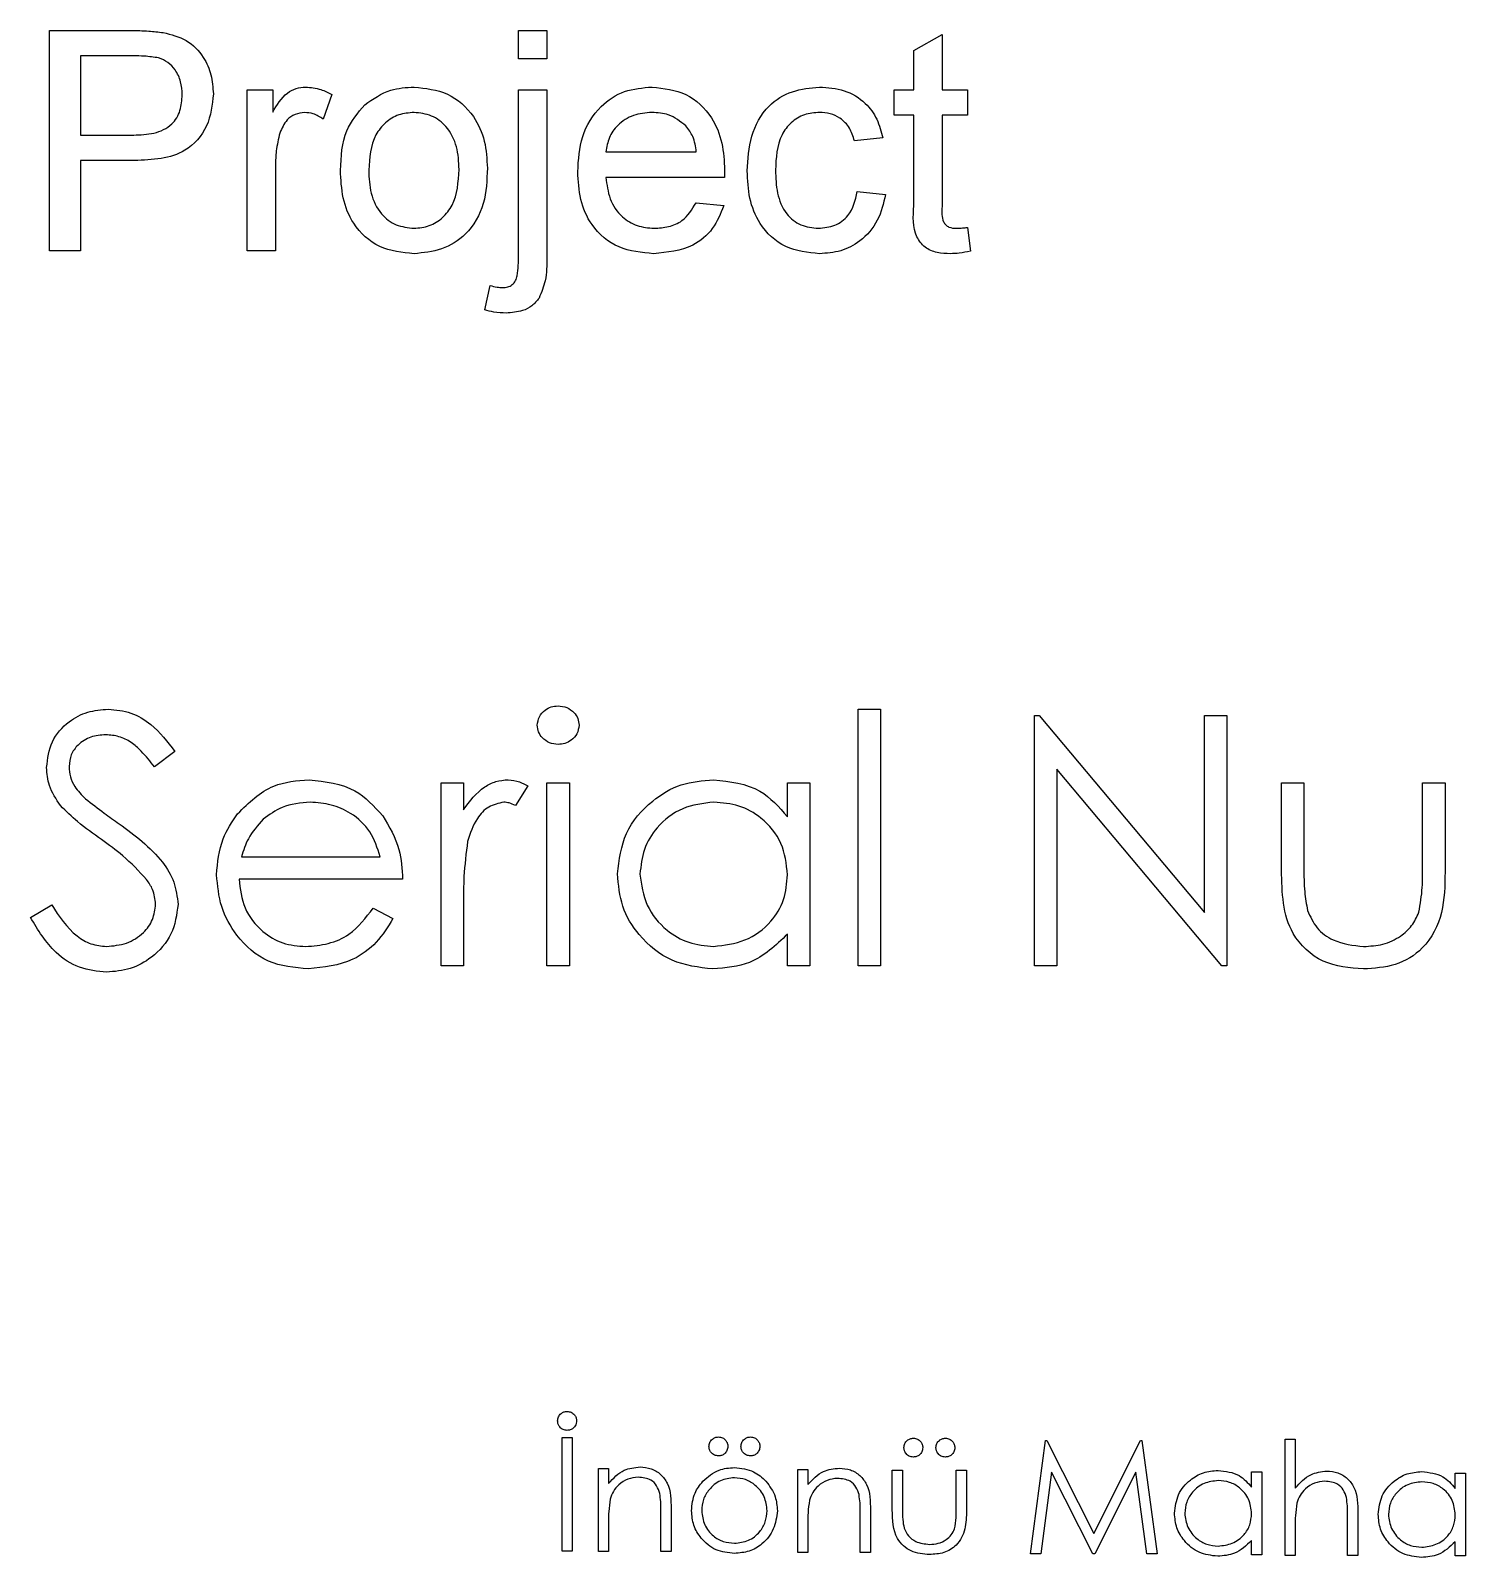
# Model space of a CAD drawing. Extents: x 75 to 2075, y 25 to 1460.
# Drawn here: x 592.03 to 618.8, y 1199.9 to 1228.38 of the extents above; entities that cross this region are included whole.
import ezdxf

# ---------------------------------------------------------------- set-up
doc = ezdxf.new("R2010")
doc.units = 0
doc.header["$LTSCALE"] = 5
doc.linetypes.add('SLD-KATı', pattern=[0])
doc.layers.get('0').update_dxf_attribs({"linetype": 'CONTINUOUS'})

msp = doc.modelspace()

# ---------------------------------------------------------------- linework, layer by layer
at = {"color": 7, "linetype": 'SLD-KATı'}
for p, q in [((592.389, 1228.376), (593.899, 1228.376)), ((592.389, 1224.267), (592.389, 1228.376)), ((601.138, 1228.376), (601.664, 1228.376)), ((601.138, 1227.849), (601.138, 1228.376)), ((601.664, 1228.376), (601.664, 1227.849)), ((608.51, 1228.001), (609.037, 1228.3)), ((609.037, 1228.3), (609.037, 1227.27)), ((608.51, 1227.27), (608.51, 1228.001)), ((593.95, 1227.902), (592.968, 1227.902)), ((592.968, 1227.902), (592.968, 1226.427)), ((601.664, 1227.849), (601.138, 1227.849)), ((596.077, 1227.27), (596.551, 1227.27)), ((596.077, 1224.267), (596.077, 1227.27)), ((596.551, 1227.27), (596.551, 1226.851)), ((597.657, 1227.182), (597.493, 1226.725)), ((601.138, 1227.27), (601.664, 1227.27)), ((601.138, 1224.187), (601.138, 1227.27)), ((601.664, 1227.27), (601.664, 1224.148)), ((608.141, 1227.27), (608.51, 1227.27)), ((608.141, 1226.796), (608.141, 1227.27)), ((609.037, 1227.27), (609.511, 1227.27)), ((609.511, 1227.27), (609.511, 1226.796)), ((608.51, 1226.796), (608.141, 1226.796)), ((608.51, 1225.111), (608.51, 1226.796)), ((609.037, 1226.796), (609.037, 1225.092)), ((609.511, 1226.796), (609.037, 1226.796)), ((592.968, 1226.427), (593.959, 1226.427)), ((607.93, 1226.374), (607.404, 1226.322)), ((602.768, 1226.111), (604.453, 1226.111)), ((592.968, 1225.953), (592.968, 1224.267)), ((593.975, 1225.953), (592.968, 1225.953)), ((596.604, 1225.862), (596.604, 1224.267)), ((604.978, 1225.637), (602.768, 1225.637)), ((604.448, 1225.163), (604.964, 1225.11)), ((607.456, 1225.373), (607.983, 1225.321)), ((609.511, 1224.702), (609.564, 1224.259)), ((592.968, 1224.267), (592.389, 1224.267)), ((596.604, 1224.267), (596.077, 1224.267)), ((600.505, 1223.165), (600.607, 1223.62)), ((607.47, 1215.72), (607.889, 1215.72)), ((607.47, 1210.934), (607.47, 1215.72)), ((607.889, 1215.72), (607.889, 1210.934)), ((610.761, 1215.6), (610.849, 1215.6)), ((610.761, 1210.934), (610.761, 1215.6)), ((610.849, 1215.6), (613.932, 1211.927)), ((613.932, 1215.6), (614.351, 1215.6)), ((613.932, 1211.927), (613.932, 1215.6)), ((614.351, 1215.6), (614.351, 1210.934)), ((594.727, 1214.93), (594.348, 1214.643)), ((599.692, 1214.344), (600.111, 1214.344)), ((599.692, 1210.934), (599.692, 1214.344)), ((600.111, 1214.344), (600.111, 1213.842)), ((601.667, 1214.344), (602.086, 1214.344)), ((601.667, 1210.934), (601.667, 1214.344)), ((602.086, 1214.344), (602.086, 1210.934)), ((606.154, 1213.713), (606.154, 1214.344)), ((606.154, 1214.344), (606.573, 1214.344)), ((606.573, 1214.344), (606.573, 1210.934)), ((611.18, 1214.598), (611.18, 1210.934)), ((614.255, 1210.934), (611.18, 1214.598)), ((615.368, 1214.344), (615.787, 1214.344)), ((615.368, 1212.714), (615.368, 1214.344)), ((615.787, 1214.344), (615.787, 1212.762)), ((618, 1214.344), (618.419, 1214.344)), ((618, 1212.762), (618, 1214.344)), ((618.419, 1214.344), (618.419, 1212.684)), ((601.308, 1214.287), (601.078, 1213.924)), ((595.967, 1212.968), (598.556, 1212.968)), ((598.975, 1212.549), (595.923, 1212.549)), ((592.034, 1211.834), (592.429, 1212.07)), ((600.111, 1212.08), (600.111, 1210.934)), ((598.423, 1212.01), (598.795, 1211.815)), ((606.154, 1210.934), (606.154, 1211.523)), ((600.111, 1210.934), (599.692, 1210.934)), ((602.086, 1210.934), (601.667, 1210.934)), ((606.573, 1210.934), (606.154, 1210.934)), ((607.889, 1210.934), (607.47, 1210.934)), ((611.18, 1210.934), (610.761, 1210.934)), ((614.351, 1210.934), (614.255, 1210.934)), ((601.948, 1202.132), (602.137, 1202.132)), ((601.948, 1200.016), (601.948, 1202.132)), ((602.137, 1202.132), (602.137, 1200.016)), ((610.685, 1199.963), (610.965, 1202.08)), ((610.965, 1202.08), (610.992, 1202.08)), ((610.992, 1202.08), (611.866, 1200.343)), ((611.866, 1200.343), (612.738, 1202.08)), ((612.738, 1202.08), (612.765, 1202.08)), ((612.765, 1202.08), (613.046, 1199.963)), ((615.434, 1202.106), (615.624, 1202.106)), ((615.434, 1199.935), (615.434, 1202.106)), ((615.624, 1202.106), (615.624, 1201.19)), ((602.626, 1201.558), (602.816, 1201.558)), ((602.626, 1200.011), (602.626, 1201.558)), ((602.816, 1201.558), (602.816, 1201.279)), ((606.344, 1201.536), (606.534, 1201.536)), ((606.344, 1199.989), (606.344, 1201.536)), ((606.534, 1201.536), (606.534, 1201.257)), ((608.107, 1201.525), (608.297, 1201.525)), ((608.107, 1200.786), (608.107, 1201.525)), ((608.297, 1201.525), (608.297, 1200.808)), ((609.301, 1201.525), (609.491, 1201.525)), ((609.301, 1200.808), (609.301, 1201.525)), ((609.491, 1201.525), (609.491, 1200.772)), ((611.079, 1201.49), (610.877, 1199.963)), ((611.846, 1199.963), (611.079, 1201.49)), ((612.653, 1201.486), (611.889, 1199.963)), ((612.855, 1199.963), (612.653, 1201.486)), ((614.81, 1201.208), (614.81, 1201.494)), ((614.81, 1201.494), (615, 1201.494)), ((615, 1201.494), (615, 1199.947)), ((618.609, 1201.185), (618.609, 1201.472)), ((618.609, 1201.472), (618.799, 1201.472)), ((618.799, 1201.472), (618.799, 1199.925)), ((603.793, 1200.011), (603.793, 1200.739)), ((603.983, 1200.801), (603.983, 1200.011)), ((607.51, 1199.989), (607.51, 1200.717)), ((607.7, 1200.779), (607.7, 1199.989)), ((616.601, 1199.935), (616.601, 1200.663)), ((616.791, 1200.725), (616.791, 1199.935)), ((602.816, 1200.571), (602.816, 1200.011)), ((606.534, 1200.549), (606.534, 1199.989)), ((615.624, 1200.495), (615.624, 1199.935)), ((614.81, 1199.947), (614.81, 1200.215)), ((618.609, 1199.925), (618.609, 1200.192)), ((602.137, 1200.016), (601.948, 1200.016)), ((602.816, 1200.011), (602.626, 1200.011)), ((603.983, 1200.011), (603.793, 1200.011)), ((606.534, 1199.989), (606.344, 1199.989)), ((607.7, 1199.989), (607.51, 1199.989)), ((610.877, 1199.963), (610.685, 1199.963)), ((611.889, 1199.963), (611.846, 1199.963)), ((613.046, 1199.963), (612.855, 1199.963)), ((615, 1199.947), (614.81, 1199.947)), ((615.624, 1199.935), (615.434, 1199.935)), ((616.791, 1199.935), (616.601, 1199.935)), ((618.799, 1199.925), (618.609, 1199.925))]:
    msp.add_line(p, q, dxfattribs=at)
for points, knots in [([(593.899, 1228.376), (594.013, 1228.376), (594.217, 1228.375), (594.419, 1228.349), (594.508, 1228.338)], [0, 0, 0, 0, 0.560104, 1, 1, 1, 1]), ([(594.508, 1228.338), (594.657, 1228.301), (594.954, 1228.229), (595.26, 1227.913), (595.419, 1227.553), (595.436, 1227.314), (595.444, 1227.195)], [0, 0, 0, 0, 0.280017, 0.558924, 0.77939, 1, 1, 1, 1]), ([(594.423, 1227.866), (594.335, 1227.879), (594.178, 1227.903), (594.019, 1227.902), (593.95, 1227.902)], [0, 0, 0, 0, 0.559581, 1, 1, 1, 1]), ([(594.865, 1227.178), (594.86, 1227.261), (594.849, 1227.425), (594.748, 1227.634), (594.603, 1227.793), (594.483, 1227.841), (594.423, 1227.866)], [0, 0, 0, 0, 0.280284, 0.560093, 0.780158, 1, 1, 1, 1]), ([(593.959, 1226.427), (594.085, 1226.431), (594.336, 1226.44), (594.674, 1226.589), (594.845, 1226.881), (594.858, 1227.079), (594.865, 1227.178)], [0, 0, 0, 0, 0.281402, 0.559756, 0.779373, 1, 1, 1, 1]), ([(595.444, 1227.195), (595.423, 1226.989), (595.379, 1226.579), (594.855, 1225.986), (594.309, 1225.965), (593.975, 1225.953)], [0, 0, 0, 0, 0.280762, 0.559711, 1, 1, 1, 1]), ([(596.551, 1226.851), (596.63, 1226.985), (596.739, 1227.171), (596.984, 1227.306), (597.104, 1227.317), (597.164, 1227.323)], [0, 0, 0, 0, 0.559597, 0.77976, 1, 1, 1, 1]), ([(597.164, 1227.323), (597.261, 1227.313), (597.435, 1227.296), (597.589, 1227.217), (597.657, 1227.182)], [0, 0, 0, 0, 0.559561, 1, 1, 1, 1]), ([(598.267, 1226.992), (598.423, 1227.1), (598.702, 1227.294), (599.038, 1227.314), (599.187, 1227.323)], [0, 0, 0, 0, 0.559027, 1, 1, 1, 1]), ([(599.187, 1227.323), (599.403, 1227.299), (599.834, 1227.252), (600.304, 1226.83), (600.528, 1226.317), (600.546, 1225.979), (600.555, 1225.81)], [0, 0, 0, 0, 0.279556, 0.558594, 0.778992, 1, 1, 1, 1]), ([(602.241, 1225.743), (602.254, 1225.966), (602.28, 1226.41), (602.612, 1226.958), (603.104, 1227.278), (603.454, 1227.308), (603.629, 1227.323)], [0, 0, 0, 0, 0.280761, 0.55978, 0.779666, 1, 1, 1, 1]), ([(603.629, 1227.323), (603.847, 1227.297), (604.282, 1227.247), (604.746, 1226.807), (604.954, 1226.283), (604.972, 1225.942), (604.98, 1225.772)], [0, 0, 0, 0, 0.2793645, 0.5583877, 0.7788706, 1, 1, 1, 1]), ([(605.402, 1225.757), (605.415, 1225.975), (605.442, 1226.41), (605.738, 1226.971), (606.236, 1227.272), (606.578, 1227.306), (606.749, 1227.323)], [0, 0, 0, 0, 0.280838, 0.559673, 0.779578, 1, 1, 1, 1]), ([(606.749, 1227.323), (606.905, 1227.312), (607.217, 1227.291), (607.601, 1227.059), (607.84, 1226.73), (607.9, 1226.493), (607.93, 1226.374)], [0, 0, 0, 0, 0.280274, 0.559445, 0.779542, 1, 1, 1, 1]), ([(597.815, 1225.768), (597.827, 1226.026), (597.848, 1226.486), (598.139, 1226.838), (598.267, 1226.992)], [0, 0, 0, 0, 0.560975, 1, 1, 1, 1]), ([(597.144, 1226.848), (597.084, 1226.841), (596.964, 1226.826), (596.783, 1226.695), (596.722, 1226.551), (596.685, 1226.464)], [0, 0, 0, 0, 0.280319, 0.56091, 1, 1, 1, 1]), ([(597.493, 1226.725), (597.432, 1226.763), (597.325, 1226.832), (597.199, 1226.843), (597.144, 1226.848)], [0, 0, 0, 0, 0.560103, 1, 1, 1, 1]), ([(599.187, 1226.848), (599.09, 1226.84), (598.897, 1226.823), (598.645, 1226.667), (598.379, 1226.333), (598.357, 1226.002), (598.342, 1225.77)], [0, 0, 0, 0, 0.1871364, 0.3740149, 0.5610942, 1, 1, 1, 1]), ([(600.028, 1225.786), (600.022, 1225.929), (600.009, 1226.214), (599.823, 1226.578), (599.524, 1226.812), (599.299, 1226.836), (599.187, 1226.848)], [0, 0, 0, 0, 0.281053, 0.560319, 0.78017, 1, 1, 1, 1]), ([(603.626, 1226.848), (603.508, 1226.839), (603.274, 1226.819), (602.99, 1226.636), (602.81, 1226.386), (602.782, 1226.203), (602.768, 1226.111)], [0, 0, 0, 0, 0.280193, 0.559717, 0.779632, 1, 1, 1, 1]), ([(604.26, 1226.596), (604.155, 1226.679), (603.968, 1226.828), (603.731, 1226.842), (603.626, 1226.848)], [0, 0, 0, 0, 0.558507, 1, 1, 1, 1]), ([(604.453, 1226.111), (604.44, 1226.211), (604.415, 1226.39), (604.307, 1226.533), (604.26, 1226.596)], [0, 0, 0, 0, 0.560737, 1, 1, 1, 1]), ([(606.753, 1226.848), (606.656, 1226.841), (606.464, 1226.825), (606.212, 1226.671), (605.956, 1226.331), (605.94, 1226.002), (605.929, 1225.771)], [0, 0, 0, 0, 0.1870902, 0.3738838, 0.560745, 1, 1, 1, 1]), ([(607.404, 1226.322), (607.377, 1226.403), (607.325, 1226.566), (607.154, 1226.741), (606.953, 1226.836), (606.82, 1226.844), (606.753, 1226.848)], [0, 0, 0, 0, 0.280217, 0.559481, 0.779641, 1, 1, 1, 1]), ([(596.685, 1226.464), (596.658, 1226.353), (596.61, 1226.155), (596.606, 1225.952), (596.604, 1225.862)], [0, 0, 0, 0, 0.559886, 1, 1, 1, 1]), ([(599.187, 1224.214), (598.966, 1224.238), (598.526, 1224.284), (598.048, 1224.72), (597.84, 1225.252), (597.824, 1225.596), (597.815, 1225.768)], [0, 0, 0, 0, 0.279616, 0.558376, 0.778869, 1, 1, 1, 1]), ([(598.342, 1225.77), (598.348, 1225.625), (598.361, 1225.336), (598.538, 1224.961), (598.845, 1224.725), (599.073, 1224.701), (599.187, 1224.688)], [0, 0, 0, 0, 0.2811133, 0.5603759, 0.7801619, 1, 1, 1, 1]), ([(600.555, 1225.81), (600.547, 1225.586), (600.533, 1225.14), (600.212, 1224.578), (599.711, 1224.267), (599.362, 1224.232), (599.187, 1224.214)], [0, 0, 0, 0, 0.281019, 0.559511, 0.7796, 1, 1, 1, 1]), ([(599.187, 1224.688), (599.284, 1224.697), (599.479, 1224.714), (599.73, 1224.877), (599.994, 1225.217), (600.014, 1225.551), (600.028, 1225.786)], [0, 0, 0, 0, 0.187047, 0.373935, 0.560987, 1, 1, 1, 1]), ([(603.657, 1224.214), (603.434, 1224.234), (602.991, 1224.274), (602.495, 1224.694), (602.268, 1225.223), (602.25, 1225.569), (602.241, 1225.743)], [0, 0, 0, 0, 0.279957, 0.558667, 0.778992, 1, 1, 1, 1]), ([(604.98, 1225.772), (604.98, 1225.746), (604.979, 1225.701), (604.978, 1225.656), (604.978, 1225.637)], [0, 0, 0, 0, 0.5599432, 1, 1, 1, 1]), ([(606.75, 1224.214), (606.532, 1224.237), (606.096, 1224.282), (605.629, 1224.721), (605.426, 1225.246), (605.41, 1225.586), (605.402, 1225.757)], [0, 0, 0, 0, 0.279593, 0.55834, 0.778841, 1, 1, 1, 1]), ([(605.929, 1225.771), (605.934, 1225.628), (605.944, 1225.344), (606.093, 1224.962), (606.394, 1224.723), (606.619, 1224.7), (606.732, 1224.688)], [0, 0, 0, 0, 0.2812667, 0.5605283, 0.7801166, 1, 1, 1, 1]), ([(602.768, 1225.637), (602.784, 1225.501), (602.816, 1225.229), (603.036, 1224.904), (603.343, 1224.715), (603.557, 1224.697), (603.665, 1224.688)], [0, 0, 0, 0, 0.2806173, 0.5596865, 0.7796557, 1, 1, 1, 1]), ([(603.665, 1224.688), (603.756, 1224.694), (603.937, 1224.704), (604.248, 1224.834), (604.372, 1225.038), (604.448, 1225.163)], [0, 0, 0, 0, 0.281281, 0.561904, 1, 1, 1, 1]), ([(606.732, 1224.688), (606.835, 1224.698), (607.041, 1224.718), (607.355, 1224.949), (607.418, 1225.212), (607.456, 1225.373)], [0, 0, 0, 0, 0.28089, 0.560896, 1, 1, 1, 1]), ([(607.983, 1225.321), (607.944, 1225.154), (607.867, 1224.821), (607.546, 1224.451), (607.152, 1224.243), (606.884, 1224.224), (606.75, 1224.214)], [0, 0, 0, 0, 0.280184, 0.559498, 0.779582, 1, 1, 1, 1]), ([(604.964, 1225.11), (604.905, 1224.96), (604.786, 1224.661), (604.326, 1224.278), (603.91, 1224.238), (603.657, 1224.214)], [0, 0, 0, 0, 0.280614, 0.560833, 1, 1, 1, 1]), ([(609.192, 1224.214), (609.11, 1224.217), (608.944, 1224.223), (608.707, 1224.319), (608.479, 1224.62), (608.497, 1224.908), (608.51, 1225.111)], [0, 0, 0, 0, 0.187433, 0.373826, 0.55948, 1, 1, 1, 1]), ([(609.037, 1225.092), (609.03, 1224.993), (609.022, 1224.869), (609.104, 1224.749), (609.183, 1224.693), (609.256, 1224.69), (609.304, 1224.688)], [0, 0, 0, 0, 0.499584, 0.625254, 0.750345, 1, 1, 1, 1]), ([(609.304, 1224.688), (609.343, 1224.69), (609.412, 1224.692), (609.481, 1224.699), (609.511, 1224.702)], [0, 0, 0, 0, 0.559965, 1, 1, 1, 1]), ([(600.84, 1223.582), (600.872, 1223.584), (600.936, 1223.588), (601.025, 1223.632), (601.087, 1223.709), (601.134, 1223.898), (601.136, 1224.059), (601.138, 1224.187)], [0, 0, 0, 0, 0.125126, 0.249953, 0.374424, 0.499565, 1, 1, 1, 1]), ([(601.664, 1224.148), (601.665, 1224), (601.665, 1223.736), (601.564, 1223.493), (601.52, 1223.387)], [0, 0, 0, 0, 0.561408, 1, 1, 1, 1]), ([(609.564, 1224.259), (609.495, 1224.246), (609.372, 1224.221), (609.247, 1224.216), (609.192, 1224.214)], [0, 0, 0, 0, 0.560083, 1, 1, 1, 1]), ([(600.607, 1223.62), (600.65, 1223.609), (600.726, 1223.591), (600.805, 1223.585), (600.84, 1223.582)], [0, 0, 0, 0, 0.560119, 1, 1, 1, 1]), ([(600.905, 1223.108), (600.829, 1223.111), (600.694, 1223.116), (600.562, 1223.15), (600.505, 1223.165)], [0, 0, 0, 0, 0.559885, 1, 1, 1, 1]), ([(601.52, 1223.387), (601.478, 1223.335), (601.395, 1223.233), (601.178, 1223.126), (601.009, 1223.115), (600.905, 1223.108)], [0, 0, 0, 0, 0.280148, 0.560138, 1, 1, 1, 1]), ([(601.487, 1215.419), (601.495, 1215.474), (601.51, 1215.584), (601.62, 1215.7), (601.744, 1215.769), (601.831, 1215.776), (601.874, 1215.78)], [0, 0, 0, 0, 0.279284, 0.558894, 0.779443, 1, 1, 1, 1]), ([(601.874, 1215.78), (601.93, 1215.774), (602.041, 1215.763), (602.168, 1215.669), (602.251, 1215.549), (602.261, 1215.462), (602.265, 1215.419)], [0, 0, 0, 0, 0.279866, 0.559883, 0.779936, 1, 1, 1, 1]), ([(592.334, 1214.631), (592.354, 1214.796), (592.394, 1215.128), (592.713, 1215.487), (593.094, 1215.687), (593.354, 1215.709), (593.483, 1215.72)], [0, 0, 0, 0, 0.279568, 0.558813, 0.779382, 1, 1, 1, 1]), ([(593.483, 1215.72), (593.627, 1215.706), (593.914, 1215.678), (594.364, 1215.403), (594.589, 1215.11), (594.727, 1214.93)], [0, 0, 0, 0, 0.2797481, 0.5594988, 1, 1, 1, 1]), ([(593.437, 1215.241), (593.342, 1215.234), (593.153, 1215.219), (592.925, 1215.074), (592.775, 1214.874), (592.76, 1214.725), (592.752, 1214.65)], [0, 0, 0, 0, 0.280283, 0.559932, 0.779947, 1, 1, 1, 1]), ([(594.348, 1214.643), (594.267, 1214.743), (594.135, 1214.909), (593.916, 1215.108), (593.687, 1215.222), (593.52, 1215.235), (593.437, 1215.241)], [0, 0, 0, 0, 0.340421, 0.560474, 0.780179, 1, 1, 1, 1]), ([(601.874, 1215.062), (601.82, 1215.068), (601.71, 1215.079), (601.584, 1215.173), (601.502, 1215.29), (601.492, 1215.376), (601.487, 1215.419)], [0, 0, 0, 0, 0.279794, 0.559677, 0.77996, 1, 1, 1, 1]), ([(602.265, 1215.419), (602.257, 1215.364), (602.241, 1215.254), (602.129, 1215.14), (602.004, 1215.071), (601.918, 1215.065), (601.874, 1215.062)], [0, 0, 0, 0, 0.279134, 0.558878, 0.779367, 1, 1, 1, 1]), ([(592.594, 1213.92), (592.512, 1214.041), (592.365, 1214.258), (592.343, 1214.517), (592.334, 1214.631)], [0, 0, 0, 0, 0.559864, 1, 1, 1, 1]), ([(592.752, 1214.65), (592.758, 1214.585), (592.769, 1214.455), (592.87, 1214.24), (592.988, 1214.121), (593.06, 1214.047)], [0, 0, 0, 0, 0.279938, 0.559752, 1, 1, 1, 1]), ([(595.897, 1213.768), (596.106, 1213.974), (596.481, 1214.343), (597.001, 1214.385), (597.23, 1214.404)], [0, 0, 0, 0, 0.5585737, 1, 1, 1, 1]), ([(597.23, 1214.404), (597.533, 1214.369), (598.076, 1214.306), (598.442, 1213.908), (598.603, 1213.732)], [0, 0, 0, 0, 0.5589244, 1, 1, 1, 1]), ([(600.111, 1213.842), (600.228, 1214.002), (600.392, 1214.225), (600.712, 1214.383), (600.866, 1214.397), (600.943, 1214.404)], [0, 0, 0, 0, 0.558777, 0.779481, 1, 1, 1, 1]), ([(600.943, 1214.404), (601.016, 1214.395), (601.145, 1214.38), (601.258, 1214.315), (601.308, 1214.287)], [0, 0, 0, 0, 0.559231, 1, 1, 1, 1]), ([(602.983, 1212.648), (603.015, 1212.909), (603.08, 1213.432), (603.574, 1214.001), (604.158, 1214.351), (604.569, 1214.386), (604.774, 1214.404)], [0, 0, 0, 0, 0.279415, 0.559184, 0.779549, 1, 1, 1, 1]), ([(604.774, 1214.404), (605.082, 1214.369), (605.632, 1214.306), (605.994, 1213.894), (606.154, 1213.713)], [0, 0, 0, 0, 0.559071, 1, 1, 1, 1]), ([(593.06, 1214.047), (593.175, 1213.958), (593.381, 1213.798), (593.593, 1213.649), (593.687, 1213.583)], [0, 0, 0, 0, 0.5599068, 1, 1, 1, 1]), ([(593.359, 1213.286), (593.207, 1213.393), (592.935, 1213.585), (592.698, 1213.818), (592.594, 1213.92)], [0, 0, 0, 0, 0.560399, 1, 1, 1, 1]), ([(595.504, 1212.629), (595.525, 1212.861), (595.562, 1213.275), (595.795, 1213.617), (595.897, 1213.768)], [0, 0, 0, 0, 0.559437, 1, 1, 1, 1]), ([(597.252, 1213.985), (597.071, 1213.969), (596.747, 1213.941), (596.487, 1213.75), (596.373, 1213.665)], [0, 0, 0, 0, 0.55946, 1, 1, 1, 1]), ([(598.556, 1212.968), (598.505, 1213.129), (598.402, 1213.452), (598.044, 1213.776), (597.647, 1213.954), (597.383, 1213.974), (597.252, 1213.985)], [0, 0, 0, 0, 0.280143, 0.559196, 0.779599, 1, 1, 1, 1]), ([(600.864, 1213.985), (600.765, 1213.963), (600.567, 1213.92), (600.313, 1213.646), (600.234, 1213.4), (600.186, 1213.25)], [0, 0, 0, 0, 0.278327, 0.558748, 1, 1, 1, 1]), ([(601.078, 1213.924), (601.04, 1213.942), (600.971, 1213.974), (600.897, 1213.981), (600.864, 1213.985)], [0, 0, 0, 0, 0.560395, 1, 1, 1, 1]), ([(604.78, 1213.985), (604.58, 1213.962), (604.18, 1213.915), (603.726, 1213.559), (603.453, 1213.114), (603.419, 1212.8), (603.402, 1212.643)], [0, 0, 0, 0, 0.279766, 0.559294, 0.779727, 1, 1, 1, 1]), ([(606.154, 1212.631), (606.132, 1212.833), (606.087, 1213.238), (605.71, 1213.683), (605.256, 1213.947), (604.939, 1213.972), (604.78, 1213.985)], [0, 0, 0, 0, 0.279655, 0.559214, 0.779488, 1, 1, 1, 1]), ([(593.687, 1213.583), (593.98, 1213.366), (594.387, 1213.064), (594.734, 1212.503), (594.769, 1212.219), (594.787, 1212.077)], [0, 0, 0, 0, 0.560101, 0.780274, 1, 1, 1, 1]), ([(596.373, 1213.665), (596.271, 1213.55), (596.089, 1213.344), (596.004, 1213.083), (595.967, 1212.968)], [0, 0, 0, 0, 0.558789, 1, 1, 1, 1]), ([(598.603, 1213.732), (598.725, 1213.527), (598.942, 1213.16), (598.965, 1212.736), (598.975, 1212.549)], [0, 0, 0, 0, 0.558901, 1, 1, 1, 1]), ([(594.2, 1212.541), (594.057, 1212.695), (593.8, 1212.97), (593.494, 1213.189), (593.359, 1213.286)], [0, 0, 0, 0, 0.559519, 1, 1, 1, 1]), ([(600.186, 1213.25), (600.159, 1213.033), (600.109, 1212.644), (600.111, 1212.252), (600.111, 1212.08)], [0, 0, 0, 0, 0.559629, 1, 1, 1, 1]), ([(597.22, 1210.874), (596.96, 1210.897), (596.442, 1210.944), (595.885, 1211.441), (595.56, 1212.024), (595.523, 1212.428), (595.504, 1212.629)], [0, 0, 0, 0, 0.279885, 0.558866, 0.779468, 1, 1, 1, 1]), ([(604.761, 1210.874), (604.499, 1210.904), (603.975, 1210.966), (603.395, 1211.448), (603.036, 1212.03), (603.001, 1212.442), (602.983, 1212.648)], [0, 0, 0, 0, 0.279571, 0.55934, 0.779583, 1, 1, 1, 1]), ([(603.402, 1212.643), (603.43, 1212.444), (603.487, 1212.046), (603.854, 1211.601), (604.305, 1211.338), (604.619, 1211.308), (604.776, 1211.293)], [0, 0, 0, 0, 0.279423, 0.559151, 0.77957, 1, 1, 1, 1]), ([(604.776, 1211.293), (604.976, 1211.317), (605.376, 1211.365), (605.842, 1211.707), (606.113, 1212.158), (606.14, 1212.474), (606.154, 1212.631)], [0, 0, 0, 0, 0.279823, 0.559393, 0.779597, 1, 1, 1, 1]), ([(616.896, 1210.874), (616.637, 1210.894), (616.119, 1210.935), (615.394, 1211.617), (615.378, 1212.298), (615.368, 1212.714)], [0, 0, 0, 0, 0.280969, 0.559788, 1, 1, 1, 1]), ([(615.787, 1212.762), (615.786, 1212.612), (615.785, 1212.344), (615.832, 1212.081), (615.853, 1211.965)], [0, 0, 0, 0, 0.560368, 1, 1, 1, 1]), ([(618.419, 1212.684), (618.415, 1212.429), (618.408, 1211.922), (618.08, 1211.257), (617.496, 1210.911), (617.096, 1210.886), (616.896, 1210.874)], [0, 0, 0, 0, 0.281495, 0.559642, 0.779296, 1, 1, 1, 1]), ([(617.931, 1211.931), (617.957, 1212.085), (618.002, 1212.36), (618.001, 1212.639), (618, 1212.762)], [0, 0, 0, 0, 0.559386, 1, 1, 1, 1]), ([(594.368, 1212.083), (594.356, 1212.176), (594.336, 1212.343), (594.242, 1212.481), (594.2, 1212.541)], [0, 0, 0, 0, 0.559006, 1, 1, 1, 1]), ([(595.923, 1212.549), (595.945, 1212.364), (595.988, 1211.995), (596.318, 1211.577), (596.732, 1211.328), (597.022, 1211.304), (597.168, 1211.293)], [0, 0, 0, 0, 0.279969, 0.559355, 0.779522, 1, 1, 1, 1]), ([(592.429, 1212.07), (592.568, 1211.857), (592.761, 1211.56), (593.156, 1211.323), (593.354, 1211.303), (593.453, 1211.293)], [0, 0, 0, 0, 0.559324, 0.779783, 1, 1, 1, 1]), ([(593.453, 1211.293), (593.579, 1211.305), (593.83, 1211.33), (594.136, 1211.519), (594.331, 1211.788), (594.355, 1211.985), (594.368, 1212.083)], [0, 0, 0, 0, 0.280285, 0.560155, 0.780151, 1, 1, 1, 1]), ([(594.787, 1212.077), (594.76, 1211.886), (594.708, 1211.504), (594.335, 1211.097), (593.904, 1210.85), (593.604, 1210.826), (593.453, 1210.814)], [0, 0, 0, 0, 0.279166, 0.559071, 0.779445, 1, 1, 1, 1]), ([(593.453, 1210.814), (593.281, 1210.831), (592.936, 1210.866), (592.404, 1211.218), (592.174, 1211.6), (592.034, 1211.834)], [0, 0, 0, 0, 0.279877, 0.559662, 1, 1, 1, 1]), ([(597.168, 1211.293), (597.308, 1211.304), (597.59, 1211.328), (598.069, 1211.532), (598.289, 1211.829), (598.423, 1212.01)], [0, 0, 0, 0, 0.280536, 0.560972, 1, 1, 1, 1]), ([(598.795, 1211.815), (598.7, 1211.661), (598.51, 1211.352), (597.973, 1210.956), (597.505, 1210.905), (597.22, 1210.874)], [0, 0, 0, 0, 0.280928, 0.56141, 1, 1, 1, 1]), ([(615.853, 1211.965), (615.904, 1211.85), (616.007, 1211.622), (616.383, 1211.349), (616.704, 1211.314), (616.9, 1211.293)], [0, 0, 0, 0, 0.280126, 0.5605494, 1, 1, 1, 1]), ([(616.9, 1211.293), (617.021, 1211.3), (617.264, 1211.314), (617.574, 1211.46), (617.81, 1211.671), (617.891, 1211.844), (617.931, 1211.931)], [0, 0, 0, 0, 0.280276, 0.560014, 0.780089, 1, 1, 1, 1]), ([(606.154, 1211.523), (605.933, 1211.314), (605.538, 1210.938), (604.999, 1210.893), (604.761, 1210.874)], [0, 0, 0, 0, 0.55877, 1, 1, 1, 1]), ([(601.866, 1202.444), (601.869, 1202.47), (601.876, 1202.522), (601.924, 1202.58), (601.981, 1202.616), (602.022, 1202.619), (602.042, 1202.621)], [0, 0, 0, 0, 0.279543, 0.559215, 0.779531, 1, 1, 1, 1]), ([(602.042, 1202.268), (602.017, 1202.271), (601.965, 1202.278), (601.907, 1202.325), (601.872, 1202.383), (601.868, 1202.424), (601.866, 1202.444)], [0, 0, 0, 0, 0.2795966, 0.5592879, 0.7797174, 1, 1, 1, 1]), ([(602.042, 1202.621), (602.069, 1202.618), (602.121, 1202.612), (602.178, 1202.563), (602.214, 1202.506), (602.217, 1202.465), (602.219, 1202.444)], [0, 0, 0, 0, 0.279501, 0.559166, 0.779583, 1, 1, 1, 1]), ([(602.219, 1202.444), (602.216, 1202.418), (602.21, 1202.366), (602.161, 1202.309), (602.104, 1202.273), (602.063, 1202.27), (602.042, 1202.268)], [0, 0, 0, 0, 0.279531, 0.559346, 0.779641, 1, 1, 1, 1]), ([(604.688, 1201.968), (604.691, 1201.994), (604.698, 1202.046), (604.746, 1202.103), (604.803, 1202.139), (604.844, 1202.143), (604.865, 1202.145)], [0, 0, 0, 0, 0.279533, 0.559193, 0.77951, 1, 1, 1, 1]), ([(604.865, 1202.145), (604.891, 1202.142), (604.943, 1202.136), (605, 1202.087), (605.036, 1202.03), (605.039, 1201.989), (605.041, 1201.968)], [0, 0, 0, 0, 0.2794559, 0.5592081, 0.7794318, 1, 1, 1, 1]), ([(605.285, 1201.968), (605.288, 1201.994), (605.295, 1202.046), (605.343, 1202.103), (605.4, 1202.139), (605.441, 1202.143), (605.462, 1202.145)], [0, 0, 0, 0, 0.279535, 0.559199, 0.779508, 1, 1, 1, 1]), ([(605.462, 1202.145), (605.488, 1202.142), (605.54, 1202.136), (605.597, 1202.087), (605.633, 1202.03), (605.636, 1201.989), (605.638, 1201.968)], [0, 0, 0, 0, 0.2794638, 0.559213, 0.7794342, 1, 1, 1, 1]), ([(608.325, 1201.946), (608.328, 1201.972), (608.334, 1202.024), (608.382, 1202.081), (608.44, 1202.117), (608.48, 1202.121), (608.501, 1202.122)], [0, 0, 0, 0, 0.2795408, 0.5592098, 0.7795333, 1, 1, 1, 1]), ([(608.501, 1202.122), (608.527, 1202.119), (608.579, 1202.114), (608.636, 1202.065), (608.672, 1202.008), (608.676, 1201.967), (608.677, 1201.946)], [0, 0, 0, 0, 0.279487, 0.559158, 0.779406, 1, 1, 1, 1]), ([(608.922, 1201.946), (608.925, 1201.972), (608.931, 1202.024), (608.979, 1202.081), (609.037, 1202.117), (609.077, 1202.121), (609.098, 1202.122)], [0, 0, 0, 0, 0.2795408, 0.5592098, 0.7795333, 1, 1, 1, 1]), ([(609.098, 1202.122), (609.124, 1202.119), (609.176, 1202.114), (609.233, 1202.065), (609.269, 1202.008), (609.273, 1201.967), (609.274, 1201.946)], [0, 0, 0, 0, 0.279487, 0.559158, 0.779406, 1, 1, 1, 1]), ([(604.865, 1201.792), (604.839, 1201.795), (604.787, 1201.801), (604.729, 1201.849), (604.694, 1201.907), (604.69, 1201.948), (604.688, 1201.968)], [0, 0, 0, 0, 0.279605, 0.559293, 0.77972, 1, 1, 1, 1]), ([(605.041, 1201.968), (605.038, 1201.942), (605.032, 1201.89), (604.984, 1201.833), (604.926, 1201.797), (604.885, 1201.794), (604.865, 1201.792)], [0, 0, 0, 0, 0.2795649, 0.5592812, 0.779605, 1, 1, 1, 1]), ([(605.462, 1201.792), (605.436, 1201.795), (605.384, 1201.801), (605.326, 1201.849), (605.291, 1201.907), (605.287, 1201.948), (605.285, 1201.968)], [0, 0, 0, 0, 0.2795966, 0.5592879, 0.7797174, 1, 1, 1, 1]), ([(605.638, 1201.968), (605.635, 1201.942), (605.629, 1201.89), (605.581, 1201.833), (605.523, 1201.797), (605.482, 1201.794), (605.462, 1201.792)], [0, 0, 0, 0, 0.2795618, 0.559275, 0.7795963, 1, 1, 1, 1]), ([(608.501, 1201.77), (608.475, 1201.773), (608.423, 1201.779), (608.365, 1201.827), (608.33, 1201.885), (608.326, 1201.926), (608.325, 1201.946)], [0, 0, 0, 0, 0.279594, 0.559292, 0.779719, 1, 1, 1, 1]), ([(608.677, 1201.946), (608.674, 1201.92), (608.668, 1201.868), (608.62, 1201.811), (608.562, 1201.775), (608.521, 1201.772), (608.501, 1201.77)], [0, 0, 0, 0, 0.279535, 0.559353, 0.779661, 1, 1, 1, 1]), ([(609.098, 1201.77), (609.072, 1201.773), (609.02, 1201.779), (608.962, 1201.827), (608.927, 1201.885), (608.923, 1201.926), (608.922, 1201.946)], [0, 0, 0, 0, 0.279605, 0.559293, 0.77972, 1, 1, 1, 1]), ([(609.274, 1201.946), (609.271, 1201.92), (609.265, 1201.868), (609.217, 1201.811), (609.159, 1201.775), (609.118, 1201.772), (609.098, 1201.77)], [0, 0, 0, 0, 0.279535, 0.559361, 0.77966, 1, 1, 1, 1]), ([(602.816, 1201.279), (602.906, 1201.376), (603.068, 1201.55), (603.301, 1201.575), (603.404, 1201.585)], [0, 0, 0, 0, 0.559148, 1, 1, 1, 1]), ([(603.404, 1201.585), (603.474, 1201.579), (603.612, 1201.567), (603.794, 1201.456), (603.979, 1201.208), (603.981, 1200.969), (603.983, 1200.801)], [0, 0, 0, 0, 0.187016, 0.373885, 0.560616, 1, 1, 1, 1]), ([(604.575, 1201.319), (604.67, 1201.401), (604.841, 1201.55), (605.065, 1201.567), (605.164, 1201.575)], [0, 0, 0, 0, 0.558863, 1, 1, 1, 1]), ([(605.164, 1201.575), (605.29, 1201.562), (605.514, 1201.538), (605.679, 1201.387), (605.752, 1201.32)], [0, 0, 0, 0, 0.5591766, 1, 1, 1, 1]), ([(606.534, 1201.257), (606.624, 1201.354), (606.785, 1201.528), (607.019, 1201.553), (607.122, 1201.563)], [0, 0, 0, 0, 0.559143, 1, 1, 1, 1]), ([(607.122, 1201.563), (607.191, 1201.557), (607.33, 1201.545), (607.512, 1201.434), (607.697, 1201.186), (607.699, 1200.947), (607.7, 1200.779)], [0, 0, 0, 0, 0.187027, 0.373901, 0.560602, 1, 1, 1, 1]), ([(613.372, 1200.725), (613.387, 1200.844), (613.416, 1201.081), (613.64, 1201.339), (613.905, 1201.497), (614.091, 1201.513), (614.184, 1201.521)], [0, 0, 0, 0, 0.279416, 0.559189, 0.779552, 1, 1, 1, 1]), ([(614.184, 1201.521), (614.324, 1201.505), (614.574, 1201.477), (614.738, 1201.29), (614.81, 1201.208)], [0, 0, 0, 0, 0.559058, 1, 1, 1, 1]), ([(603.371, 1201.395), (603.304, 1201.388), (603.17, 1201.374), (603.013, 1201.266), (602.898, 1201.135), (602.863, 1201.035), (602.845, 1200.986)], [0, 0, 0, 0, 0.279561, 0.559402, 0.779744, 1, 1, 1, 1]), ([(603.77, 1201.091), (603.755, 1201.14), (603.725, 1201.238), (603.587, 1201.374), (603.453, 1201.387), (603.371, 1201.395)], [0, 0, 0, 0, 0.281138, 0.5613, 1, 1, 1, 1]), ([(604.363, 1200.77), (604.374, 1200.884), (604.394, 1201.088), (604.519, 1201.248), (604.575, 1201.319)], [0, 0, 0, 0, 0.559308, 1, 1, 1, 1]), ([(605.163, 1201.385), (605.073, 1201.374), (604.892, 1201.352), (604.694, 1201.183), (604.571, 1200.982), (604.559, 1200.84), (604.553, 1200.769)], [0, 0, 0, 0, 0.279495, 0.559245, 0.779566, 1, 1, 1, 1]), ([(605.774, 1200.769), (605.763, 1200.859), (605.743, 1201.04), (605.575, 1201.239), (605.376, 1201.365), (605.234, 1201.378), (605.163, 1201.385)], [0, 0, 0, 0, 0.279596, 0.559393, 0.779653, 1, 1, 1, 1]), ([(605.752, 1201.32), (605.82, 1201.228), (605.942, 1201.063), (605.957, 1200.859), (605.964, 1200.77)], [0, 0, 0, 0, 0.559175, 1, 1, 1, 1]), ([(607.089, 1201.373), (607.022, 1201.366), (606.888, 1201.352), (606.73, 1201.244), (606.616, 1201.113), (606.581, 1201.013), (606.563, 1200.964)], [0, 0, 0, 0, 0.279534, 0.559357, 0.779691, 1, 1, 1, 1]), ([(607.488, 1201.069), (607.473, 1201.118), (607.443, 1201.216), (607.305, 1201.352), (607.171, 1201.365), (607.089, 1201.373)], [0, 0, 0, 0, 0.281205, 0.561344, 1, 1, 1, 1]), ([(614.187, 1201.331), (614.096, 1201.321), (613.915, 1201.3), (613.709, 1201.138), (613.585, 1200.936), (613.57, 1200.794), (613.562, 1200.723)], [0, 0, 0, 0, 0.279763, 0.559303, 0.779701, 1, 1, 1, 1]), ([(614.81, 1200.717), (614.8, 1200.809), (614.78, 1200.992), (614.609, 1201.194), (614.403, 1201.314), (614.259, 1201.326), (614.187, 1201.331)], [0, 0, 0, 0, 0.279684, 0.559202, 0.779493, 1, 1, 1, 1]), ([(615.624, 1201.19), (615.714, 1201.289), (615.874, 1201.467), (616.109, 1201.496), (616.213, 1201.509)], [0, 0, 0, 0, 0.559941, 1, 1, 1, 1]), ([(616.179, 1201.319), (616.112, 1201.312), (615.978, 1201.299), (615.821, 1201.19), (615.707, 1201.059), (615.671, 1200.96), (615.653, 1200.91)], [0, 0, 0, 0, 0.2795367, 0.5594042, 0.779669, 1, 1, 1, 1]), ([(616.579, 1201.015), (616.563, 1201.064), (616.532, 1201.162), (616.395, 1201.298), (616.261, 1201.311), (616.179, 1201.319)], [0, 0, 0, 0, 0.281305, 0.561505, 1, 1, 1, 1]), ([(616.213, 1201.509), (616.282, 1201.503), (616.421, 1201.491), (616.603, 1201.38), (616.788, 1201.133), (616.79, 1200.893), (616.791, 1200.725)], [0, 0, 0, 0, 0.187021, 0.373894, 0.560581, 1, 1, 1, 1]), ([(617.171, 1200.702), (617.186, 1200.821), (617.215, 1201.058), (617.439, 1201.316), (617.704, 1201.475), (617.89, 1201.491), (617.983, 1201.499)], [0, 0, 0, 0, 0.2794153, 0.5591879, 0.7795524, 1, 1, 1, 1]), ([(617.986, 1201.309), (617.895, 1201.298), (617.714, 1201.277), (617.508, 1201.116), (617.384, 1200.914), (617.369, 1200.771), (617.361, 1200.7)], [0, 0, 0, 0, 0.279763, 0.559305, 0.779702, 1, 1, 1, 1]), ([(617.983, 1201.499), (618.123, 1201.483), (618.373, 1201.455), (618.537, 1201.268), (618.609, 1201.185)], [0, 0, 0, 0, 0.559058, 1, 1, 1, 1]), ([(618.609, 1200.695), (618.599, 1200.787), (618.579, 1200.97), (618.408, 1201.172), (618.202, 1201.292), (618.058, 1201.303), (617.986, 1201.309)], [0, 0, 0, 0, 0.279684, 0.559202, 0.779493, 1, 1, 1, 1]), ([(602.845, 1200.986), (602.835, 1200.909), (602.816, 1200.771), (602.816, 1200.632), (602.816, 1200.571)], [0, 0, 0, 0, 0.55962, 1, 1, 1, 1]), ([(603.793, 1200.739), (603.793, 1200.805), (603.794, 1200.923), (603.778, 1201.04), (603.77, 1201.091)], [0, 0, 0, 0, 0.56028, 1, 1, 1, 1]), ([(606.563, 1200.964), (606.552, 1200.887), (606.533, 1200.749), (606.533, 1200.61), (606.534, 1200.549)], [0, 0, 0, 0, 0.559687, 1, 1, 1, 1]), ([(607.51, 1200.717), (607.511, 1200.783), (607.512, 1200.901), (607.495, 1201.017), (607.488, 1201.069)], [0, 0, 0, 0, 0.560218, 1, 1, 1, 1]), ([(616.601, 1200.663), (616.601, 1200.729), (616.602, 1200.847), (616.586, 1200.964), (616.579, 1201.015)], [0, 0, 0, 0, 0.5603078, 1, 1, 1, 1]), ([(605.164, 1199.974), (605.045, 1199.986), (604.808, 1200.009), (604.548, 1200.229), (604.388, 1200.492), (604.371, 1200.677), (604.363, 1200.77)], [0, 0, 0, 0, 0.279777, 0.559188, 0.77959, 1, 1, 1, 1]), ([(604.553, 1200.769), (604.564, 1200.679), (604.587, 1200.5), (604.748, 1200.298), (604.952, 1200.182), (605.093, 1200.17), (605.163, 1200.163)], [0, 0, 0, 0, 0.279632, 0.55919, 0.779508, 1, 1, 1, 1]), ([(605.163, 1200.163), (605.253, 1200.174), (605.432, 1200.194), (605.635, 1200.355), (605.753, 1200.558), (605.767, 1200.698), (605.774, 1200.769)], [0, 0, 0, 0, 0.279734, 0.559113, 0.779588, 1, 1, 1, 1]), ([(605.964, 1200.77), (605.949, 1200.652), (605.92, 1200.417), (605.707, 1200.153), (605.442, 1199.995), (605.257, 1199.981), (605.164, 1199.974)], [0, 0, 0, 0, 0.279524, 0.559388, 0.779506, 1, 1, 1, 1]), ([(608.801, 1199.952), (608.683, 1199.961), (608.448, 1199.979), (608.119, 1200.289), (608.112, 1200.597), (608.107, 1200.786)], [0, 0, 0, 0, 0.280969, 0.559779, 1, 1, 1, 1]), ([(608.297, 1200.808), (608.297, 1200.74), (608.297, 1200.618), (608.318, 1200.499), (608.328, 1200.446)], [0, 0, 0, 0, 0.56044, 1, 1, 1, 1]), ([(609.491, 1200.772), (609.49, 1200.657), (609.486, 1200.427), (609.337, 1200.125), (609.073, 1199.969), (608.891, 1199.957), (608.801, 1199.952)], [0, 0, 0, 0, 0.281487, 0.559635, 0.779293, 1, 1, 1, 1]), ([(609.27, 1200.431), (609.282, 1200.501), (609.302, 1200.626), (609.302, 1200.752), (609.301, 1200.808)], [0, 0, 0, 0, 0.559384, 1, 1, 1, 1]), ([(614.178, 1199.92), (614.059, 1199.934), (613.822, 1199.962), (613.559, 1200.181), (613.396, 1200.445), (613.38, 1200.632), (613.372, 1200.725)], [0, 0, 0, 0, 0.279567, 0.559338, 0.779592, 1, 1, 1, 1]), ([(613.562, 1200.723), (613.575, 1200.633), (613.6, 1200.452), (613.767, 1200.25), (613.972, 1200.131), (614.114, 1200.117), (614.185, 1200.11)], [0, 0, 0, 0, 0.279414, 0.559145, 0.779568, 1, 1, 1, 1]), ([(614.185, 1200.11), (614.276, 1200.121), (614.457, 1200.143), (614.668, 1200.298), (614.791, 1200.503), (614.804, 1200.646), (614.81, 1200.717)], [0, 0, 0, 0, 0.279821, 0.55941, 0.779618, 1, 1, 1, 1]), ([(615.653, 1200.91), (615.643, 1200.833), (615.624, 1200.695), (615.624, 1200.556), (615.624, 1200.495)], [0, 0, 0, 0, 0.559691, 1, 1, 1, 1]), ([(617.977, 1199.898), (617.859, 1199.912), (617.621, 1199.939), (617.358, 1200.158), (617.195, 1200.422), (617.179, 1200.609), (617.171, 1200.702)], [0, 0, 0, 0, 0.279573, 0.559341, 0.779594, 1, 1, 1, 1]), ([(617.361, 1200.7), (617.374, 1200.61), (617.399, 1200.429), (617.566, 1200.228), (617.771, 1200.108), (617.913, 1200.095), (617.984, 1200.088)], [0, 0, 0, 0, 0.279415, 0.559146, 0.77957, 1, 1, 1, 1]), ([(617.984, 1200.088), (618.075, 1200.099), (618.256, 1200.12), (618.468, 1200.276), (618.591, 1200.48), (618.603, 1200.623), (618.609, 1200.695)], [0, 0, 0, 0, 0.279819, 0.559373, 0.779622, 1, 1, 1, 1]), ([(608.328, 1200.446), (608.351, 1200.395), (608.398, 1200.291), (608.568, 1200.167), (608.714, 1200.151), (608.802, 1200.141)], [0, 0, 0, 0, 0.280142, 0.560571, 1, 1, 1, 1]), ([(608.802, 1200.141), (608.857, 1200.145), (608.967, 1200.151), (609.108, 1200.217), (609.215, 1200.313), (609.252, 1200.392), (609.27, 1200.431)], [0, 0, 0, 0, 0.280282, 0.560013, 0.78008, 1, 1, 1, 1]), ([(614.81, 1200.215), (614.71, 1200.12), (614.531, 1199.949), (614.286, 1199.929), (614.178, 1199.92)], [0, 0, 0, 0, 0.558748, 1, 1, 1, 1]), ([(618.609, 1200.192), (618.509, 1200.097), (618.33, 1199.927), (618.085, 1199.907), (617.977, 1199.898)], [0, 0, 0, 0, 0.5587414, 1, 1, 1, 1])]:
    msp.add_open_spline(points, degree=3, knots=knots, dxfattribs=at)

doc.saveas('drawing.dxf')
